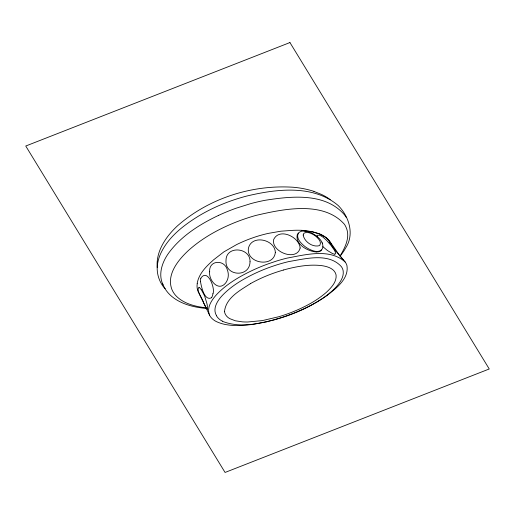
<?xml version="1.0" encoding="UTF-8"?>
<svg xmlns="http://www.w3.org/2000/svg" width="515" height="515" viewBox="0 0 515 515"><rect width="100%" height="100%" fill="white"/><g stroke="black" fill="none" stroke-linecap="round" stroke-linejoin="round"><path stroke-width="0.77" d="M335.793 251.088L340.222 256.148L343.576 251.455A77.488 64.69 25.1 0 0 345.514 248.224C354.771 234.37 349.061 216.448 338.226 205.549C313.126 184.19 275.802 189.063 246.299 196.157A220.845 184.37 25.1 0 0 225.84 202.794L220.143 205.092A205.871 171.868 25.1 0 0 198.97 215.837C183.263 225.467 167.439 237.621 160.03 255.047A54.197 45.243 25.1 0 0 157.384 265.167C156.315 273.536 159.547 282.851 164.929 288.529M197.148 283.604C198.616 274.45 205.343 267.234 212.019 261.298A82.683 69.029 25.1 0 1 213.5 259.901L223.851 251.887L236.591 244.606A165.914 138.516 25.1 0 1 250.921 238.484L255.215 236.99A149.434 124.759 25.1 0 1 268.257 233.392L280.887 231.196L291.844 230.405A88.702 74.057 25.1 0 1 302.266 230.34M212.978 293.737C215.444 288.072 207.468 267.897 200.837 278.261M317.472 236.675L316.892 236.134L317.594 235.188L319.982 235.323L322.969 237.112L326.484 240.26L330.926 245.301L334.538 250.38L335.709 253.206L335.49 253.914L334.705 254.133M211.601 297.496L211.511 297.619A5.968 4.983 25.1 0 1 211.285 297.895C204.404 301.12 201.236 286.417 200.541 281.705M340.048 256.064C344.664 248.211 350.548 237.499 346.209 227.63A19.898 16.609 25.1 0 0 344.387 224.244C323.13 200.412 282.819 209.161 255.788 215.45A230.926 192.79 25.1 0 0 236.076 222.074C218.753 228.943 202.099 238.11 188.226 250.676C178.055 260.165 166.345 274.592 171.868 289.404A21.109 17.626 25.1 0 0 176.523 296.382C184.383 303.927 195.52 306.592 206.032 307.828M320.755 250.696L321.405 250A7.616 6.36 25.1 0 0 322.68 247.696A8.176 6.824 25.1 0 0 322.853 246.659A9.573 7.989 25.1 0 0 322.39 243.524M321.405 250C317.807 253.026 312.483 250.786 308.839 248.977A25.853 21.585 25.1 0 1 304.932 246.511C301.269 243.576 295.661 238.329 298.352 233.256L297.728 234.022A6.045 5.047 25.1 0 0 297.245 234.75C295.127 244.561 308.067 251.571 316.751 251.996M326.98 295.488C336.179 288.284 349.151 278.763 346.93 265.508A11.723 9.785 25.1 0 0 345.153 261.993L340.286 256.219M250.393 283.701C240.318 290.209 226.555 297.477 224.624 310.597A11.51 9.605 25.1 0 0 224.656 311.466M218.592 215.373C199.775 224.27 181.389 235.857 168.849 252.82C162.173 261.91 157.68 274.72 163.352 285.4A28.731 23.986 25.1 0 0 165.019 288.625L165.019 288.625M283.456 270.002C295.719 266.616 308.582 264.131 321.341 265.586C327.083 266.339 334.724 268.444 336.089 274.978C336.797 281.93 331.357 287.55 326.722 291.992A85.986 71.785 25.1 0 1 325.738 292.868C315.495 301.629 303.284 307.764 290.801 312.663A179.104 149.524 25.1 0 1 278.609 316.776L262.347 320.594L247.715 321.991A60.648 50.631 25.1 0 1 242.378 321.856L235.355 320.793L229.748 318.637A9.528 7.957 25.1 0 1 224.476 311.459M274.707 319.68L266.448 321.804M266.422 321.836L253.084 324.315A132.58 110.68 25.1 0 1 249.749 324.74C238.645 325.828 226.742 326.452 216.384 321.592A17.053 14.233 25.1 0 1 214.343 320.401L214.079 320.214A12.598 10.519 25.1 0 1 209.547 315.206M304.668 230.9L310.873 232.439L316.925 236.198M301.43 230.553L311.034 231.55L318.997 233.713L326.356 237.769L330.566 242.539L329.632 241.4A1.197 0.998 25.1 0 0 329.233 241.072M207.3 309.296L206.541 308.466M302.266 230.359L312.412 231.66L320.723 234.325M206.335 308.446L205.871 308.408M205.298 308.356C195.294 307.378 185.13 305.073 176.465 299.788A35.934 29.999 25.1 0 1 175.827 299.382L173.973 298.127A29.999 25.042 25.1 0 1 164.974 288.645L165 288.606M198.951 287.415C195.584 289.868 202.955 299.138 203.541 302.633M313.912 191.406L321.527 194.458A47.412 39.584 25.1 0 1 327.501 197.741L330.269 199.627M322.853 246.659L327.508 250.554L332.156 253.348A7.017 5.858 25.1 0 0 334.596 254.178M335.696 250.972L329.465 242.159M345.147 261.993C329.697 248.03 305.279 254.783 286.945 258.144A194.509 162.386 25.1 0 0 276.214 261.144L268.199 263.854A221.186 184.653 25.1 0 0 252.736 270.233C239.591 276.458 226.677 283.939 216.59 294.586C211.762 299.93 206.303 307.738 209.605 315.186L198.417 292.114M340.17 256.219L343.569 260.107A2.054 1.719 25.1 0 0 343.82 260.32L343.795 260.197M339.726 255.659L332.143 244.78M330.733 242.765L331.345 243.621M201.339 289.694L204.655 295.983L207.017 303.934M331.46 243.788L331.827 244.316M206.521 308.44L203.657 302.865M216.493 315.618C212.27 308.691 217.491 300.657 222.248 295.552C231.454 285.831 243.241 279.001 255.228 273.291A203.573 169.95 25.1 0 1 271.759 266.564L276.652 264.935A180.611 150.779 25.1 0 1 288.902 261.556C305.344 258.826 328.544 252.382 341.348 266.628A10.77 8.987 25.1 0 1 343.196 271.193C343.911 277.147 340.093 282.484 336.372 286.726A84.267 70.349 25.1 0 1 330.096 292.707M162.991 284.512L162.611 283.688M322.01 242.501L322.409 243.518M207.101 304.371L207.597 308.137A5.034 4.204 25.1 0 1 207.539 309.071M157.249 267.575C155.723 251.262 166.049 236.443 177.475 225.847C208.794 198.314 251.893 184.499 293.389 187.26A95.854 80.018 25.1 0 1 296.659 187.615A77.134 64.394 25.1 0 1 313.925 191.355M320.858 250.805A6.167 5.144 25.1 0 1 316.744 251.861M346.286 217.452A28.653 23.922 25.1 0 0 344.123 214.42C324.856 192.52 291.284 196.183 265.315 200.264A198.945 166.088 25.1 0 0 250.657 203.644L236.089 208.221A234.415 195.7 25.1 0 0 218.592 215.373M326.986 295.494A159.431 133.102 25.1 0 1 318.521 301.024L313.564 303.972A196.846 164.337 25.1 0 1 276.639 319.184C259.489 323.658 240.344 328.164 223.156 321.598A17.259 14.407 25.1 0 1 222.261 321.154M330.141 292.745A130.636 109.064 25.1 0 1 318.502 301.005L317.311 301.751A208.202 173.819 25.1 0 1 274.649 319.57M329.233 240.763A15.418 12.875 25.1 0 0 327.926 239.224L327.566 238.863A20.948 17.491 25.1 0 0 320.703 234.364M198.333 292.134A17.864 14.916 25.1 0 1 197.271 283.636M222.3 321.083A11.954 9.985 25.1 0 1 216.377 315.656M298.262 233.186A8.549 7.139 25.1 0 1 304.674 230.997M200.573 281.705A14.922 12.457 25.1 0 1 200.805 278.255M199.073 287.344A6.933 5.787 25.1 0 1 201.198 289.739M212.907 293.717A13.957 11.652 25.1 0 1 211.678 297.496M317.42 236.726A17.072 14.253 25.1 0 1 322.062 242.488M329.503 242.076A2.768 2.311 25.1 0 1 329.124 241.265M250.374 283.681A174.682 145.829 25.1 0 1 283.475 270.04M275.338 252.453C273.742 267.813 246.595 263.641 248.359 248.642C251.108 234.216 274.913 239.16 275.338 252.453M300.148 247.992C296.801 261.665 271.431 252.163 273.581 239.758C279.021 227.334 299.234 236.771 300.148 247.992M250.032 261.742C249.769 278.01 224.592 276.401 226.014 260.281C226.136 245.153 250.618 247.522 250.032 261.742M209.657 271.798C208.472 279.722 218.019 291.825 225.274 283.417A18.398 15.36 25.1 0 0 226.658 281.409A18.276 15.257 25.1 0 0 228.28 274.225A18.134 15.141 25.1 0 0 227.237 269.564C224.347 259.225 208.652 260.062 209.657 271.798M303.18 235.033C304.352 241.805 312.727 247.561 319.371 245.661A3.418 2.852 25.1 0 0 319.867 245.249C321.933 241.812 317.993 238.091 315.508 236.05A18.134 15.141 25.1 0 0 312.837 234.319C310.294 233.018 306.869 231.512 304.146 233.166A3.154 2.633 25.1 0 0 303.747 233.553L303.18 235.033M289.939 42.552L25.75 146.022L225.061 472.448L489.25 368.978L289.939 42.552"/></g></svg>
